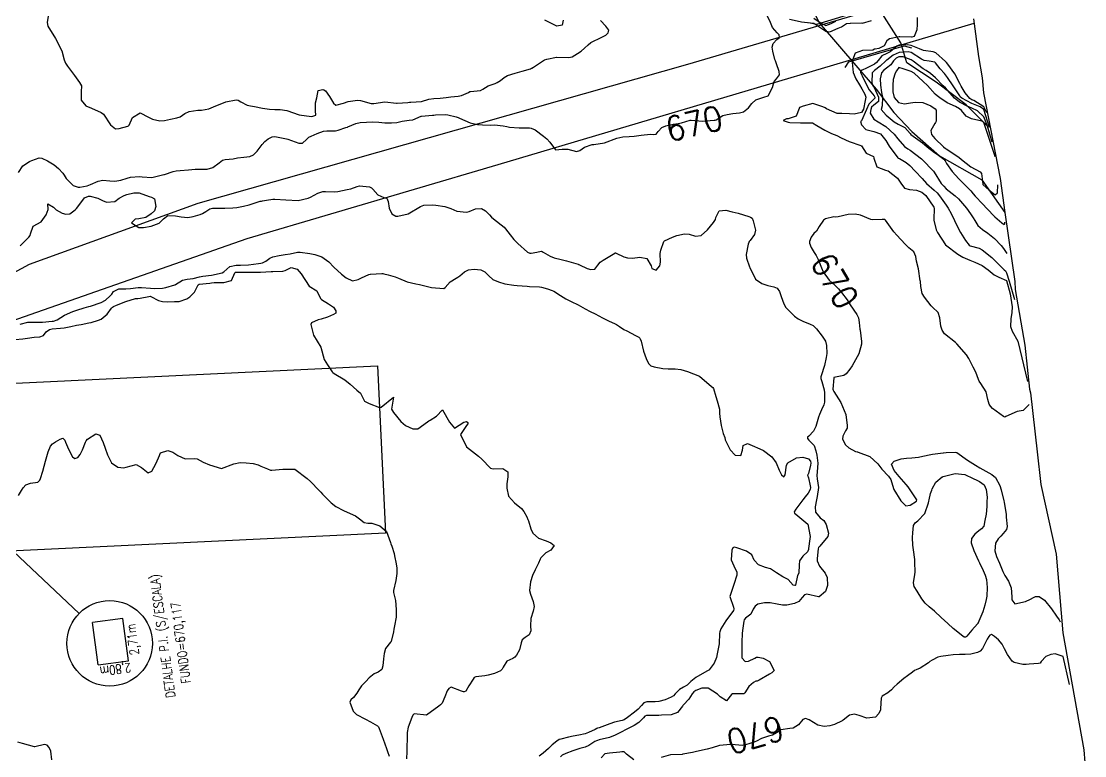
# Model space of a CAD drawing. Header units: metres. Extents: x 292545 to 299085, y 7450245 to 7463078.
# Drawn here: x 296179.3 to 296353.3, y 7456290.1 to 7456410.3 of the extents above; entities that cross this region are included whole.
import ezdxf
from ezdxf.enums import TextEntityAlignment as Align

# ---------------------------------------------------------------- set-up
doc = ezdxf.new("R2010")
doc.units = ezdxf.units.M
doc.linetypes.add('CONTINUO', pattern=[0])
doc.linetypes.add('TRACEJADO', pattern=[8.7, 8, -0.7])
for name, color, linetype in [('Area', 45, 'Continuous'), ('Cotas', 45, 'Continuous'), ('Curvas de Nivel 1m', 11, 'Continuous'), ('Curvas de Nivel 5m', 15, 'Continuous'), ('Edificações', 30, 'Continuous'), ('Hidrografia', 140, 'Continuous'), ('Pontes e viadutos', 190, 'Continuous'), ('TEXTO', 45, 'Continuous'), ('Vias Primárias', 230, 'Continuous')]:
    doc.layers.add(name, color=color, linetype=linetype)
doc.styles.add('ROMANS', font='romans', dxfattribs={"height": 0.2})
doc.styles.add('Style-STANDARD', font='STANDARD.shx')

msp = doc.modelspace()

# ---------------------------------------------------------------- linework, layer by layer
at = {"layer": 'Area'}
msp.add_polyline3d([(296335.07, 7456410.69, 669.99), (296335.9, 7456404.52, 672.32), (296336.47, 7456401, 670.83), (296336.68, 7456398.58, 669.85), (296339.42, 7456384.52, 668.77), (296340.2, 7456378.99, 669.6), (296341.82, 7456367.68, 670.93), (296341.88, 7456366.39, 671.43), (296343.47, 7456357.25, 671.78), (296344.22, 7456350.08, 670.22), (296344.42, 7456349.45, 670.17), (296345.46, 7456339.83, 670.02), (296346.08, 7456334.46, 670.02), (296348.57, 7456323.05, 669.6), (296349.67, 7456310.2, 671.93), (296353.14, 7456291.04, 670.31), (296353.27, 7456288.98, 670.58)], dxfattribs=at)
at = {"layer": 'Curvas de Nivel 1m', "flags": 128}
for points, elevation in [([(296183.75, 7456411.45), (296183.55, 7456410.06), (296183.67, 7456409.45), (296184.9, 7456407.43), (296185.92, 7456405.42), (296186.34, 7456403.94), (296186.53, 7456403.41), (296186.86, 7456402.91), (296188, 7456401.4), (296188.82, 7456400.28), (296189.15, 7456399.72), (296189.17, 7456399.38), (296189.11, 7456399.08), (296189.1, 7456397.39), (296189.84, 7456396.44), (296190.77, 7456396.03), (296192.4, 7456395.34), (296192.76, 7456395.05), (296193.92, 7456393.33), (296194.73, 7456392.66), (296195.32, 7456392.73), (296196.74, 7456393.11), (296196.87, 7456393.15), (296196.96, 7456393.29), (296197.48, 7456394.55), (296198.76, 7456395.27), (296200.11, 7456394.6), (296200.75, 7456394.27), (296201.99, 7456393.99), (296202.75, 7456394.03), (296203.71, 7456394.25), (296204.75, 7456394.47), (296205.29, 7456394.66), (296206.06, 7456395.18), (296206.77, 7456395.5), (296208.21, 7456395.72), (296208.77, 7456395.73), (296209.96, 7456395.95), (296210.77, 7456396.29), (296212.78, 7456397.1), (296214.45, 7456397.42), (296214.79, 7456397.36), (296215.22, 7456397.07), (296216.24, 7456396.52), (296216.78, 7456396.43), (296217.48, 7456396.34), (296218.77, 7456396.06), (296219.9, 7456395.89), (296220.77, 7456395.86), (296221.64, 7456395.86), (296222.77, 7456395.69), (296224.76, 7456394.96), (296226.76, 7456394.68), (296226.98, 7456394.72), (296227.47, 7456394.93), (296227.46, 7456395.62), (296227.45, 7456396.93), (296227.64, 7456397.77), (296227.89, 7456398.92), (296228.61, 7456399.11), (296228.81, 7456399.08), (296229.05, 7456398.91), (296229.71, 7456397.99), (296230.4, 7456396.89), (296230.78, 7456396.55), (296231.99, 7456396.87), (296232.79, 7456397.13), (296234.28, 7456397.36), (296234.79, 7456397.33), (296236.54, 7456396.82), (296236.78, 7456396.81), (296236.98, 7456396.82), (296238.79, 7456397.08), (296240.69, 7456396.87), (296240.78, 7456396.86), (296242.54, 7456397), (296242.79, 7456397.01), (296243.05, 7456397.01), (296244.79, 7456397.16), (296245.98, 7456397.52), (296246.79, 7456397.66), (296247.82, 7456397.71), (296248.79, 7456397.82), (296249.57, 7456397.89), (296250.8, 7456398), (296251.32, 7456398.12), (296252.47, 7456398.63), (296252.68, 7456398.76), (296252.81, 7456398.81), (296254.44, 7456398.97), (296254.81, 7456399.15), (296255.69, 7456399.72), (296256.83, 7456400.11), (296257.17, 7456400.24), (296257.71, 7456400.57), (296258.32, 7456401.08), (296258.84, 7456401.38), (296260.08, 7456401.78), (296260.85, 7456402.02), (296261.25, 7456402.13), (296262.6, 7456402.51), (296262.79, 7456402.58), (296262.85, 7456402.61), (296263.09, 7456402.74), (296264.87, 7456403.94), (296265.25, 7456404.1), (296266.87, 7456404.41), (296266.92, 7456404.41), (296268.87, 7456404.35), (296269.41, 7456404.43), (296270.32, 7456404.98), (296270.89, 7456405.38), (296271.45, 7456405.85), (296272.02, 7456406.4), (296272.49, 7456406.81), (296272.91, 7456407.03), (296273.86, 7456407.44), (296274.92, 7456407.99), (296275.29, 7456408.36), (296275.4, 7456408.84), (296274.93, 7456409.46), (296274.08, 7456410.38)], 669), ([(296267.96, 7456410.45), (296267.77, 7456409.62), (296266.93, 7456409.45), (296264.94, 7456410.48)], 669), ([(296308.96, 7456410.79), (296310.15, 7456409.95), (296310.94, 7456409.6), (296311.8, 7456409.93), (296312.56, 7456410.3)], 669), ([(296337.24, 7456395.28), (296336.78, 7456396.29), (296335.13, 7456397.31), (296334.8, 7456397.44), (296334.48, 7456397.65), (296333.73, 7456398.58), (296333.04, 7456399.68), (296332.83, 7456400.11), (296332.01, 7456401.69), (296330.87, 7456403.28), (296330.68, 7456403.51), (296330.5, 7456403.7), (296328.89, 7456405.1), (296328.45, 7456405.29), (296326.89, 7456405.51), (296326.21, 7456405.76), (296324.9, 7456406.31), (296324.28, 7456406.4), (296322.9, 7456406.35), (296322.49, 7456406.21), (296322.08, 7456405.81), (296321.42, 7456405.28), (296320.88, 7456405.02), (296320.08, 7456404.63), (296319.46, 7456403.83), (296319.19, 7456403.52), (296318.87, 7456403.28), (296317.59, 7456402.59), (296316.86, 7456402.3), (296316.6, 7456402.13), (296316.61, 7456401.87), (296316.85, 7456401.37), (296317.57, 7456399.86), (296318.03, 7456399.06), (296318.81, 7456398.09), (296318.94, 7456397.84), (296318.94, 7456397.7), (296318.8, 7456397.57), (296317.95, 7456396.69), (296317.58, 7456395.86), (296316.75, 7456394), (296316.69, 7456393.94), (296316.59, 7456393.87), (296316.75, 7456393.31), (296317.45, 7456392.57), (296318.74, 7456392.22), (296319.84, 7456391.83), (296320.72, 7456390.77), (296321.26, 7456389.81), (296322.68, 7456387.94), (296322.77, 7456387.88), (296322.97, 7456387.8), (296324.08, 7456387.18), (296324.67, 7456386.67), (296325.53, 7456385.76), (296326.65, 7456384.56), (296327.37, 7456383.74), (296328.62, 7456382.62), (296329.11, 7456382.21), (296329.51, 7456381.72), (296330.59, 7456380.16), (296330.93, 7456379.7), (296331.42, 7456378.84), (296331.96, 7456377.69), (296332.55, 7456376.43), (296332.96, 7456375.68), (296333.77, 7456374.42), (296334.34, 7456373.66), (296334.51, 7456373.55), (296335.99, 7456373.12), (296336.51, 7456372.87), (296338.05, 7456371.61), (296338.49, 7456371.2), (296340.07, 7456369.59), (296340.29, 7456369.42), (296340.46, 7456369.11), (296340.91, 7456367.73), (296341.77, 7456364.74)], 669), ([(296337.69, 7456392.88), (296336.78, 7456395.85), (296336.17, 7456396.25), (296334.79, 7456396.8), (296333.18, 7456397.67), (296332.97, 7456397.85), (296332.81, 7456398.1), (296331.75, 7456399.69), (296330.84, 7456401.05), (296330.31, 7456401.71), (296329.63, 7456402.48), (296328.87, 7456403.46), (296328.72, 7456403.57), (296327.84, 7456403.74), (296326.99, 7456403.86), (296326.87, 7456403.89), (296326.58, 7456404.05), (296324.89, 7456405.14), (296324.4, 7456405.29), (296322.89, 7456405.17), (296321.95, 7456404.75), (296320.87, 7456403.93), (296320.81, 7456403.88), (296320.75, 7456403.82), (296319.78, 7456402.91), (296318.86, 7456402.23), (296318.49, 7456401.85), (296318.43, 7456400.25), (296318.56, 7456399.84), (296318.66, 7456399.68), (296318.82, 7456399.42), (296319.52, 7456397.83), (296319.51, 7456397.12), (296318.78, 7456396.56), (296318.41, 7456396.21), (296318.25, 7456395.85), (296318.14, 7456395.22), (296318.76, 7456394.25), (296319.46, 7456393.83), (296320.75, 7456393.06), (296322.12, 7456391.81), (296322.72, 7456391.02), (296323.76, 7456389.78), (296324.33, 7456389.41), (296324.7, 7456389.18), (296326.56, 7456387.75), (296326.68, 7456387.64), (296328.54, 7456385.73), (296328.66, 7456385.57), (296329.8, 7456383.71), (296330.2, 7456383.28), (296330.62, 7456382.88), (296332.06, 7456381.69), (296332.61, 7456381.2), (296333.94, 7456379.67), (296334.57, 7456378.78), (296335.01, 7456378.1), (296335.27, 7456377.65), (296335.79, 7456376.87), (296336.55, 7456376.22), (296337.44, 7456375.62), (296338.53, 7456374.73), (296339.62, 7456373.6), (296340, 7456373.09), (296340.5, 7456372.29)], 668), ([(296338.14, 7456390.49), (296337.37, 7456393.11), (296336.76, 7456394.66), (296335.72, 7456395.64), (296334.78, 7456396.08), (296334.05, 7456396.4), (296332.79, 7456397.02), (296331.96, 7456397.69), (296330.82, 7456399), (296330.47, 7456399.36), (296330.12, 7456399.71), (296328.84, 7456401.02), (296328.01, 7456401.74), (296327.33, 7456402.21), (296326.86, 7456402.5), (296325.19, 7456403.77), (296324.87, 7456403.97), (296323.55, 7456404.46), (296322.88, 7456404.46), (296322.43, 7456404.25), (296322.01, 7456403.81), (296321.56, 7456403.12), (296320.86, 7456402.58), (296320.41, 7456402.27), (296320.03, 7456401.83), (296319.82, 7456400.85), (296319.84, 7456399.83), (296320.01, 7456398.62), (296320.2, 7456397.83), (296320.15, 7456396.45), (296319.99, 7456395.83), (296320.76, 7456394.91), (296322.11, 7456393.81), (296322.75, 7456393.41), (296323.83, 7456392.87), (296324.73, 7456391.89), (296324.84, 7456391.77), (296326.71, 7456390.36), (296327.48, 7456389.74), (296328.69, 7456388.82), (296329.33, 7456388.36), (296330.2, 7456387.71), (296330.42, 7456387.45), (296330.68, 7456386.99), (296331.58, 7456385.69), (296332.65, 7456384.5), (296333.51, 7456383.67), (296334.62, 7456382.53), (296335.02, 7456382.05), (296335.36, 7456381.65), (296336.59, 7456380.32), (296337.25, 7456379.62), (296338.57, 7456378.28), (296339.72, 7456377.28), (296340.08, 7456377.04), (296340.18, 7456377.12), (296340.19, 7456377.42)], 667), ([(296338.59, 7456388.09), (296338.48, 7456388.48), (296336.75, 7456393.71), (296336.45, 7456393.94), (296334.76, 7456394.32), (296333.85, 7456394.75), (296333.13, 7456395.67), (296332.78, 7456395.96), (296332.13, 7456396.34), (296330.79, 7456396.94), (296329.58, 7456397.72), (296329.13, 7456398.05), (296328.81, 7456398.34), (296327.55, 7456399.74), (296326.83, 7456400.4), (296325.34, 7456401.77), (296324.86, 7456402.03), (296323.57, 7456402.5), (296322.86, 7456402.7), (296322.49, 7456402.17), (296322.28, 7456401.81), (296321.91, 7456400.74), (296321.86, 7456399.81), (296321.88, 7456398.75), (296322.09, 7456397.81), (296322.79, 7456397), (296323.79, 7456396.78), (296324.79, 7456396.94), (296325.51, 7456397.04), (296326.79, 7456396.97), (296328.11, 7456396.41), (296328.78, 7456395.97), (296328.94, 7456395.73), (296328.97, 7456393.94), (296328.88, 7456393.73), (296328.75, 7456393.55), (296328.1, 7456392.38), (296328.21, 7456391.74), (296328.72, 7456391.07), (296330.19, 7456389.71), (296330.48, 7456389.48), (296330.7, 7456389.32), (296331.76, 7456388.62), (296332.69, 7456388.02), (296333.11, 7456387.68), (296334.66, 7456386.44), (296336.17, 7456385.64), (296336.39, 7456385.38), (296336.57, 7456383.63), (296336.59, 7456383.58), (296336.63, 7456383.53), (296337.56, 7456382.69), (296338.62, 7456381.86), (296338.97, 7456382.18), (296339.04, 7456383.53)], 666), ([(296179.12, 7456373.5), (296180.52, 7456374.97), (296180.78, 7456375.22), (296180.82, 7456375.48), (296181.25, 7456376.76), (296182.55, 7456377.46), (296183.39, 7456378.62), (296183.68, 7456379.45), (296183.65, 7456380.38), (296184.58, 7456379.88), (296184.79, 7456379.65), (296185.01, 7456379.43), (296186, 7456378.85), (296186.57, 7456378.7), (296187.23, 7456378.74), (296188.1, 7456379.39), (296188.34, 7456379.63), (296188.58, 7456379.92), (296189.66, 7456381.37), (296190.3, 7456381.66), (296190.6, 7456381.68), (296191.81, 7456381.35), (296192.59, 7456380.96), (296193.27, 7456380.65), (296194.59, 7456380.79), (296195.32, 7456381.31), (296196.13, 7456381.77), (296196.6, 7456381.93), (296197.7, 7456382.19), (296198.61, 7456382.22), (296200.23, 7456381.62), (296200.6, 7456381.48), (296201.12, 7456381.24), (296201.31, 7456379.97), (296201.08, 7456379.24), (296200.57, 7456378.75), (296199.66, 7456378.16), (296198.56, 7456377.96), (296197.93, 7456377.9), (296197.33, 7456377.28), (296198.54, 7456376.54), (296199.28, 7456376.53), (296200.55, 7456376.74), (296201.86, 7456377.23), (296202.55, 7456377.93), (296203.28, 7456378.49), (296204.56, 7456378.46), (296205.46, 7456378.29), (296206.56, 7456378.16), (296207.42, 7456378.3), (296208.57, 7456378.65), (296208.93, 7456378.79), (296209.47, 7456379.14), (296210.14, 7456379.57), (296210.58, 7456379.68), (296211.14, 7456379.69), (296212.58, 7456379.67), (296213.93, 7456379.74), (296214.58, 7456379.82), (296215.64, 7456380.01), (296216.58, 7456380.24), (296218.37, 7456380.81), (296218.59, 7456380.86), (296218.74, 7456380.88), (296219.43, 7456381.02), (296220.44, 7456381.16), (296220.59, 7456381.17), (296220.76, 7456381.18), (296222.59, 7456381.08), (296224.59, 7456380.96), (296226.21, 7456381.34), (296226.6, 7456381.48), (296227.82, 7456382.14), (296228.61, 7456382.44), (296229.07, 7456382.44), (296230.61, 7456382.34), (296231.09, 7456382.4), (296232.61, 7456382.72), (296233.23, 7456382.86), (296234.23, 7456383.24), (296234.62, 7456383.35), (296236.28, 7456383.16), (296236.62, 7456383.01), (296236.82, 7456382.82), (296237.65, 7456381.85), (296238.6, 7456381.45), (296239.13, 7456381.32), (296239.34, 7456380.79), (296239.48, 7456379.69), (296239.94, 7456378.78), (296240.57, 7456378.38), (296240.93, 7456378.4), (296242.57, 7456378.75), (296244.59, 7456379.97), (296245.15, 7456380.16), (296246.59, 7456380.22), (296247.1, 7456380.18), (296248.59, 7456379.97), (296249.56, 7456379.64), (296250.58, 7456379.22), (296252.16, 7456379.05), (296252.58, 7456379.16), (296253.6, 7456379.6), (296254.58, 7456379.63), (296255.26, 7456379.28), (296255.92, 7456378.59), (296256.2, 7456378.23), (296256.56, 7456377.94), (296258.31, 7456376.56), (296258.54, 7456376.31), (296259.28, 7456375.3), (296259.87, 7456374.54), (296260.51, 7456373.88), (296262.09, 7456372.51), (296262.49, 7456372.33), (296262.69, 7456372.31), (296263.65, 7456372.5), (296264.33, 7456372.65), (296264.49, 7456372.61), (296264.68, 7456372.49), (296265.83, 7456371.81), (296266.48, 7456371.58), (296267.62, 7456371.31), (296268.48, 7456371.08), (296270.39, 7456370.5), (296270.47, 7456370.48), (296270.52, 7456370.46), (296270.6, 7456370.42), (296271.88, 7456369.81), (296272.47, 7456369.64), (296273.11, 7456369.73), (296273.62, 7456370.38), (296274, 7456370.85), (296274.48, 7456371.18), (296276.39, 7456372.34), (296276.45, 7456372.38), (296276.49, 7456372.39), (296276.6, 7456372.34), (296277.87, 7456371.71), (296278.49, 7456371.54), (296279.3, 7456371.5), (296280.49, 7456371.65), (296281.63, 7456371.43), (296282.33, 7456370.27), (296282.47, 7456369.83), (296283.18, 7456369.54), (296283.78, 7456370.26), (296283.89, 7456370.85), (296283.84, 7456372.26), (296283.95, 7456372.81), (296284.43, 7456374.25), (296284.46, 7456374.31), (296284.52, 7456374.35), (296285.82, 7456374.95), (296286.53, 7456375.22), (296287.82, 7456375.49), (296288.54, 7456375.44), (296289.62, 7456375.1), (296290.53, 7456375.23), (296291.55, 7456376.16), (296292.55, 7456377.34), (296292.87, 7456377.84), (296292.94, 7456378.15), (296293.48, 7456379.24), (296294.58, 7456379.35), (296295.61, 7456379.09), (296296.57, 7456378.86), (296298.33, 7456378.32), (296298.57, 7456378.24), (296298.84, 7456378.08), (296299.04, 7456377.59), (296299.42, 7456376.07), (296299.23, 7456375.38), (296298.52, 7456374.4), (296298.38, 7456374.22), (296298.31, 7456374.08), (296298.22, 7456373.8), (296297.86, 7456372.09), (296297.92, 7456371.52), (296298.43, 7456370.08), (296298.47, 7456369.96), (296299.43, 7456368.07), (296300.44, 7456367.35), (296301.44, 7456367.04), (296302.43, 7456366.84), (296302.97, 7456366.57), (296303.34, 7456366.03), (296303.6, 7456365.21), (296304.04, 7456364.02), (296304.39, 7456363.42), (296305.81, 7456362), (296306.37, 7456361.59), (296307.15, 7456361.2), (296308.36, 7456360.73), (296308.87, 7456360.47), (296309.37, 7456359.95), (296310.33, 7456358.74), (296310.84, 7456357.93), (296311.03, 7456357.22), (296311.08, 7456355.93), (296310.97, 7456355.26), (296310.68, 7456353.94), (296310.6, 7456353.62), (296310.26, 7456352.58), (296310.1, 7456352.1), (296310.08, 7456351.94), (296310.1, 7456351.79), (296310.25, 7456351.34), (296310.62, 7456349.94), (296310.72, 7456349.45), (296310.71, 7456347.93), (296310.61, 7456347.53), (296310.19, 7456346.66), (296309.87, 7456345.94), (296309.72, 7456345.49), (296309.28, 7456343.95), (296308.92, 7456343.19), (296308.14, 7456342.4), (296307.92, 7456342.19), (296307.9, 7456341.97), (296308.13, 7456341.71), (296308.99, 7456340.83), (296309.3, 7456339.95), (296309.45, 7456339.29), (296309.61, 7456337.95), (296309.5, 7456336.52), (296309.45, 7456335.95), (296309.5, 7456335.4), (296309.7, 7456333.95), (296309.5, 7456332.48), (296309.37, 7456331.96), (296309.16, 7456330.8), (296309.23, 7456329.96), (296309.98, 7456329.01), (296310.59, 7456328.55), (296310.97, 7456327.94), (296311.37, 7456326.51), (296311.26, 7456325.93), (296309.93, 7456324.38), (296309.74, 7456324.14), (296309.68, 7456323.95), (296309.48, 7456322.38), (296309.5, 7456321.95), (296309.89, 7456321.08), (296310.82, 7456319.94), (296311.16, 7456319.22), (296311.21, 7456317.93), (296310.84, 7456316.93), (296309.82, 7456316.08), (296309.7, 7456316.07), (296307.83, 7456316.5), (296307.4, 7456316.41), (296307.02, 7456315.98), (296306.51, 7456315.29), (296305.81, 7456314.99), (296304.52, 7456314.72), (296303.81, 7456314.69), (296302.98, 7456314.86), (296301.81, 7456315.09), (296300.86, 7456315.1), (296299.81, 7456314.86), (296299.33, 7456314.56), (296299.04, 7456314.08), (296298.65, 7456313.22), (296297.79, 7456312.57), (296297.55, 7456312.33), (296297.48, 7456312.09), (296297.27, 7456310.58), (296297.23, 7456310.1), (296297.19, 7456308.65), (296297.2, 7456308.1), (296297.2, 7456306.62), (296297.17, 7456306.1), (296297.7, 7456305.48), (296298.26, 7456305.53), (296299.28, 7456306.07), (296299.57, 7456306.21), (296299.71, 7456306.23), (296299.86, 7456306.21), (296300.64, 7456306.06), (296301.7, 7456305.48), (296302.45, 7456304.03), (296302.07, 7456303.65), (296301.68, 7456303.45), (296300.03, 7456302.43), (296299.67, 7456302.28), (296299.44, 7456302.29), (296299.11, 7456302.08), (296298.34, 7456301.39), (296297.64, 7456300.36), (296297.5, 7456300.23), (296295.64, 7456300.18), (296295.47, 7456300.11), (296294.68, 7456299.07), (296293.64, 7456299.74), (296293.2, 7456300.14), (296291.65, 7456301.11), (296290.62, 7456301.14), (296289.65, 7456300.73), (296289.32, 7456300.51), (296289.04, 7456300.2), (296288.5, 7456299.33), (296287.62, 7456298.38), (296287.53, 7456298.3), (296287.47, 7456298.21), (296286.66, 7456297.16), (296285.6, 7456296.76), (296284.04, 7456296.69), (296283.6, 7456296.68), (296283.19, 7456296.68), (296281.6, 7456296.68), (296281.32, 7456296.55), (296281.07, 7456296.29), (296280.35, 7456295.52), (296279.57, 7456295.03), (296279.1, 7456294.78), (296278.17, 7456294.32), (296277.56, 7456294.01), (296276.46, 7456293.43), (296275.55, 7456293.07), (296273.83, 7456292.66), (296273.55, 7456292.59), (296273.39, 7456292.53), (296273.15, 7456292.38), (296272.17, 7456291.76), (296271.53, 7456291.49), (296270.69, 7456291.25), (296269.53, 7456290.87), (296268.4, 7456290.44), (296267.81, 7456290.16), (296267.52, 7456289.92)], 671), ([(296179.13, 7456360.73), (296180.36, 7456361.03), (296180.79, 7456361.05), (296182.36, 7456361.01), (296182.77, 7456361.05), (296184.36, 7456361.18), (296184.59, 7456361.21), (296185.17, 7456361.43), (296186.37, 7456362.17), (296187.76, 7456362.78), (296188.38, 7456363), (296189.59, 7456363.38), (296190.38, 7456363.58), (296190.65, 7456363.64), (296192.39, 7456364.24), (296193.08, 7456364.65), (296193.87, 7456365.33), (296194.11, 7456365.62), (296194.41, 7456366.06), (296195.25, 7456366.48), (296196.42, 7456366.5), (296197.18, 7456366.52), (296198.42, 7456366.68), (296198.98, 7456366.7), (296200.42, 7456366.61), (296201.11, 7456366.56), (296202.42, 7456366.58), (296202.96, 7456366.68), (296204.43, 7456367.15), (296204.47, 7456367.16), (296204.54, 7456367.2), (296205.7, 7456367.93), (296206.44, 7456368.06), (296207.44, 7456368.16), (296208.45, 7456368.46), (296209.02, 7456368.57), (296210.45, 7456368.72), (296212.17, 7456369.1), (296212.45, 7456369.29), (296213.41, 7456370.15), (296214.47, 7456370.38), (296215.17, 7456370.36), (296216.47, 7456370.42), (296218.09, 7456370.65), (296218.47, 7456370.69), (296218.76, 7456370.74), (296219.29, 7456371.02), (296219.98, 7456371.52), (296220.48, 7456371.71), (296221.51, 7456371.97), (296222.49, 7456372.08), (296223.28, 7456372.19), (296224.5, 7456372.49), (296224.94, 7456372.51), (296226.49, 7456372.27), (296227.3, 7456372.12), (296228.49, 7456371.73), (296229.6, 7456370.9), (296230.46, 7456370.01), (296231.71, 7456368.88), (296232.44, 7456368.29), (296233.49, 7456367.8), (296234.44, 7456368), (296234.98, 7456368.3), (296236.14, 7456368.82), (296236.38, 7456368.9), (296236.45, 7456368.9), (296238.28, 7456368.97), (296238.45, 7456368.97), (296238.6, 7456368.94), (296239.32, 7456368.79), (296240.45, 7456368.46), (296240.99, 7456368.22), (296242.44, 7456367.61), (296243.84, 7456367.33), (296244.43, 7456367.21), (296246.42, 7456366.7), (296248.42, 7456366.54), (296248.65, 7456366.68), (296249.46, 7456367.64), (296250.45, 7456368.26), (296250.7, 7456368.4), (296251.02, 7456368.64), (296251.81, 7456369.29), (296252.46, 7456369.61), (296253.4, 7456369.69), (296254.46, 7456369.57), (296255.12, 7456369.26), (296255.77, 7456368.59), (296256.44, 7456368.03), (296257.39, 7456367.62), (296258.43, 7456367.31), (296259.89, 7456367.08), (296260.43, 7456367.05), (296262.04, 7456366.9), (296262.43, 7456366.89), (296264.09, 7456366.84), (296264.43, 7456366.76), (296265.36, 7456366.48), (296266.17, 7456366.21), (296266.42, 7456366.08), (296267.49, 7456365.37), (296268.41, 7456364.83), (296269.24, 7456364.43), (296270.39, 7456363.88), (296271.56, 7456363.23), (296272.38, 7456362.79), (296273.18, 7456362.38), (296274.37, 7456361.75), (296275.5, 7456361.22), (296276.36, 7456360.84), (296276.68, 7456360.67), (296277.16, 7456360.34), (296277.87, 7456359.85), (296278.35, 7456359.6), (296279.79, 7456358.85), (296280.34, 7456358.56), (296280.48, 7456358.44), (296280.56, 7456358.3), (296280.71, 7456357.92), (296281.08, 7456356.29), (296281.52, 7456355.06), (296281.92, 7456354.28), (296282.28, 7456353.89), (296282.84, 7456353.7), (296284.27, 7456353.43), (296285.13, 7456353.38), (296286.27, 7456353.42), (296287.18, 7456353.3), (296288.26, 7456352.96), (296290.25, 7456352.18), (296292.24, 7456350.51), (296292.42, 7456350.35), (296292.53, 7456350.16), (296292.91, 7456348.84), (296293.14, 7456348.15), (296293.51, 7456346.82), (296293.53, 7456346.14), (296293.6, 7456345.56), (296293.8, 7456344.14), (296294.14, 7456342.83), (296294.38, 7456342.13), (296294.47, 7456341.79), (296295.24, 7456340.12), (296296.1, 7456339.27), (296297, 7456339.2), (296297.3, 7456340.1), (296297.38, 7456340.84), (296298.12, 7456341.17), (296298.87, 7456340.83), (296300.12, 7456340.3), (296300.71, 7456340.05), (296302.1, 7456339.01), (296302.78, 7456338.03), (296303.28, 7456336.83), (296303.67, 7456336.02), (296304.06, 7456335.71), (296304.27, 7456336.02), (296304.46, 7456337.64), (296304.68, 7456338.01), (296306.1, 7456338.84), (296307.13, 7456338.95), (296308.1, 7456338.68), (296308.4, 7456338.27), (296308.45, 7456337.96), (296308.42, 7456337.64), (296308.07, 7456336.29), (296307.97, 7456336.07), (296307.94, 7456335.97), (296308.06, 7456335.54), (296308.35, 7456334.27), (296308.38, 7456333.96), (296308.33, 7456333.67), (296308.03, 7456333.04), (296307.55, 7456332.44), (296307.16, 7456331.98), (296306.68, 7456331.31), (296306, 7456330.42), (296305.73, 7456329.99), (296305.78, 7456329.78), (296305.99, 7456329.6), (296307.97, 7456327.97), (296308.36, 7456325.97), (296308.32, 7456325.58), (296308.1, 7456323.97), (296308.07, 7456323.82), (296307.92, 7456323.43), (296307.18, 7456322.71), (296306.62, 7456321.98), (296306.57, 7456321.31), (296306.48, 7456319.98), (296306.3, 7456319.55), (296305.93, 7456317.99), (296305.89, 7456317.95), (296305.85, 7456317.94), (296305.58, 7456317.99), (296304.76, 7456318.91), (296303.87, 7456319.34), (296302.84, 7456320.03), (296301.88, 7456320.67), (296301.06, 7456320.87), (296299.89, 7456321.3), (296299.21, 7456322.07), (296298.79, 7456322.95), (296297.92, 7456323.58), (296296.38, 7456324.11), (296295.92, 7456324.2), (296295.72, 7456324.11), (296295.52, 7456323.71), (296295.41, 7456322.12), (296295.89, 7456321.15), (296296.34, 7456320.11), (296296.37, 7456319.6), (296295.85, 7456318.11), (296295.21, 7456316.12), (296295.81, 7456314.37), (296295.87, 7456314.11), (296295.87, 7456314.04), (296295.8, 7456313.86), (296294.57, 7456312.13), (296293.76, 7456310.85), (296293.55, 7456310.35), (296293.52, 7456310.14), (296293.47, 7456308.41), (296293.43, 7456308.14), (296293.13, 7456306.74), (296293.01, 7456306.15), (296292.63, 7456305.22), (296291.85, 7456304.16), (296291.76, 7456304.08), (296291.68, 7456304.03), (296291.43, 7456303.91), (296289.67, 7456302.87), (296288.84, 7456302.2), (296288.22, 7456301.64), (296287.65, 7456301.29), (296286.96, 7456300.9), (296286.25, 7456300.22), (296285.97, 7456299.9), (296285.63, 7456299.64), (296284.65, 7456299.23), (296283.62, 7456298.93), (296283.02, 7456298.87), (296281.62, 7456298.91), (296281.15, 7456298.75), (296280.75, 7456298.29), (296280.21, 7456297.69), (296279.6, 7456297.18), (296278.48, 7456296.32), (296277.95, 7456295.96), (296277.59, 7456295.83), (296276.35, 7456295.57), (296275.58, 7456295.28), (296273.82, 7456294.62), (296273.57, 7456294.57), (296273.43, 7456294.53), (296273.16, 7456294.38), (296272.09, 7456293.87), (296271.56, 7456293.67), (296270.53, 7456293.43), (296269.56, 7456293.28), (296268.84, 7456293.14), (296267.55, 7456292.81), (296267.29, 7456292.71), (296266.89, 7456292.46), (296266.14, 7456291.86), (296265.53, 7456291.28), (296265.12, 7456290.88), (296264.67, 7456290.48), (296264.02, 7456289.98)], 672), ([(296178.32, 7456358.2), (296179.54, 7456358.28), (296180.32, 7456358.42), (296181.43, 7456358.58), (296182.32, 7456358.64), (296182.92, 7456358.86), (296183.4, 7456359.45), (296183.93, 7456359.85), (296184.34, 7456359.93), (296185.72, 7456360.04), (296186.34, 7456360.12), (296187.42, 7456360.32), (296188.35, 7456360.52), (296189.09, 7456360.64), (296190.36, 7456360.9), (296190.73, 7456361), (296191.96, 7456361.35), (296192.36, 7456361.54), (296193.34, 7456362.36), (296194.08, 7456363.32), (296194.23, 7456363.48), (296194.39, 7456363.58), (296194.89, 7456363.81), (296196.39, 7456364.4), (296198, 7456364.88), (296198.4, 7456364.92), (296198.73, 7456364.94), (296200.18, 7456365.25), (296200.38, 7456365.28), (296200.4, 7456365.28), (296200.48, 7456365.25), (296201.74, 7456364.58), (296202.4, 7456364.44), (296203.23, 7456364.38), (296204.39, 7456364.39), (296205.16, 7456364.43), (296206.4, 7456364.84), (296206.88, 7456365.17), (296207.62, 7456365.96), (296208.24, 7456367.15), (296208.43, 7456367.25), (296210.13, 7456367.44), (296210.44, 7456367.48), (296210.84, 7456367.52), (296212.44, 7456367.51), (296213.7, 7456367.83), (296214.24, 7456369.08), (296214.33, 7456369.21), (296214.45, 7456369.24), (296216.31, 7456369.2), (296216.45, 7456369.21), (296216.62, 7456369.22), (296218.46, 7456369.24), (296220.16, 7456369.3), (296220.46, 7456369.32), (296222.07, 7456369.38), (296222.46, 7456369.49), (296223.48, 7456369.99), (296224.46, 7456369.73), (296225.07, 7456368.95), (296226.42, 7456366.94), (296227.65, 7456366.16), (296228.28, 7456364.92), (296228.4, 7456364.74), (296229.55, 7456364.06), (296230.39, 7456363.46), (296230.77, 7456362.89), (296230.74, 7456362.53), (296230.37, 7456362.27), (296229.41, 7456361.86), (296228.36, 7456361.52), (296227.86, 7456361.42), (296226.78, 7456360.94), (296226.66, 7456360.63), (296227.11, 7456358.93), (296228.31, 7456356.92), (296228.85, 7456354.91), (296229.4, 7456354.03), (296230.14, 7456352.89), (296230.26, 7456352.77), (296230.51, 7456352.63), (296232.24, 7456351.59), (296233.08, 7456350.86), (296234.22, 7456349.9), (296234.8, 7456349.42), (296235.07, 7456348.84), (296235.46, 7456348.09), (296236.2, 7456347.72), (296237.91, 7456347.09), (296238.2, 7456347.12), (296240.21, 7456348.77), (296239.86, 7456346.78), (296240.18, 7456346.23), (296241.42, 7456344.76), (296242.16, 7456344.12), (296243.34, 7456343.55), (296244.15, 7456343.59), (296245.77, 7456344.71), (296245.99, 7456344.88), (296246.17, 7456344.97), (296247.24, 7456345.63), (296248.19, 7456346.68), (296249.33, 7456344.67), (296250.15, 7456343.66), (296251.69, 7456344.64), (296252.16, 7456344.8), (296252.34, 7456344.63), (296252.38, 7456344.41), (296252.16, 7456344.13), (296251.14, 7456342.65), (296252.11, 7456340.63), (296254.1, 7456339.12), (296254.63, 7456338.6), (296256.08, 7456337.13), (296256.5, 7456337.01), (296258.08, 7456337.08), (296258.87, 7456336.55), (296258.89, 7456335.72), (296258.72, 7456334.55), (296258.71, 7456333.88), (296259, 7456332.55), (296260.01, 7456331.48), (296261.13, 7456330.52), (296261.52, 7456330.05), (296261.98, 7456329.18), (296262.18, 7456328.72), (296262.26, 7456328.52), (296262.65, 7456327.2), (296262.97, 7456326.5), (296263.94, 7456325.7), (296265.19, 7456325.23), (296265.93, 7456324.94), (296266.46, 7456324.46), (296265.92, 7456323.73), (296265.13, 7456323.26), (296264.31, 7456322.49), (296264.16, 7456322.22), (296263.89, 7456321.58), (296263.37, 7456320.5), (296262.95, 7456319.59), (296262.58, 7456318.51), (296262.45, 7456317.12), (296262.58, 7456316.51), (296263.02, 7456315.3), (296263.19, 7456314.5), (296263.06, 7456313.76), (296262.66, 7456312.51), (296262.58, 7456311.31), (296262.64, 7456310.51), (296262.4, 7456309.86), (296261.75, 7456309.45), (296261.23, 7456309.03), (296261.07, 7456308.53), (296260.82, 7456307.43), (296260.34, 7456306.53), (296260.05, 7456306.19), (296259.71, 7456306.01), (296258.72, 7456305.53), (296258.16, 7456304.56), (296257.99, 7456304.26), (296257.68, 7456303.98), (296256.72, 7456303.53), (296255.67, 7456303.28), (296255.11, 7456303.16), (296253.67, 7456302.98), (296253.41, 7456302.88), (296253.2, 7456302.62), (296252.54, 7456301.51), (296252, 7456300.63), (296251.76, 7456300.52), (296251.64, 7456300.52), (296251.31, 7456300.64), (296249.65, 7456301.29), (296249.22, 7456301.09), (296248.97, 7456300.67), (296248.59, 7456299.71), (296248.13, 7456298.67), (296247.89, 7456298.39), (296247.61, 7456298.18), (296245.59, 7456296.71), (296243.59, 7456296.91), (296243.34, 7456296.73), (296243.17, 7456296.32), (296242.61, 7456294.74), (296242.43, 7456293.88), (296242.41, 7456292.75), (296242.4, 7456291.62), (296242.35, 7456290.75), (296242.34, 7456289.58)], 673), ([(296178.86, 7456332.66), (296179.36, 7456333.5), (296179.61, 7456333.92), (296180.04, 7456334.42), (296180.82, 7456334.7), (296182.04, 7456334.87), (296182.33, 7456335.17), (296182.46, 7456335.46), (296182.86, 7456336.65), (296183.05, 7456337.45), (296183.26, 7456338.27), (296183.61, 7456339.44), (296183.72, 7456339.82), (296184.11, 7456340.75), (296184.43, 7456341.13), (296184.92, 7456341.43), (296185.65, 7456341.91), (296186.13, 7456342.04), (296186.43, 7456341.72), (296186.55, 7456341.41), (296186.88, 7456340.64), (296187.47, 7456339.4), (296187.7, 7456339), (296188.09, 7456338.7), (296188.58, 7456338.89), (296188.94, 7456339.38), (296189.33, 7456340.15), (296189.82, 7456341.37), (296189.91, 7456341.59), (296190.13, 7456341.9), (296191.53, 7456342.74), (296192.13, 7456342.52), (296192.72, 7456341.33), (296193.04, 7456340.4), (296193.43, 7456339.33), (296194.08, 7456338.03), (296195.1, 7456337.31), (296196.07, 7456337.2), (296196.46, 7456337.29), (296198.08, 7456337.72), (296198.97, 7456337.26), (296200.06, 7456336.39), (296200.64, 7456336.67), (296201.01, 7456337.24), (296201.39, 7456337.93), (296201.94, 7456339.23), (296201.97, 7456339.35), (296202.1, 7456339.66), (296203.27, 7456340.05), (296204.1, 7456339.76), (296204.93, 7456339.19), (296206.09, 7456338.66), (296207.66, 7456338.73), (296208.09, 7456338.68), (296209.06, 7456338.13), (296210.08, 7456337.68), (296212.07, 7456337.11), (296214.08, 7456337.84), (296215.12, 7456338.04), (296216.08, 7456338.03), (296217.25, 7456337.88), (296218.08, 7456337.66), (296218.52, 7456337.48), (296219.56, 7456337.02), (296220.07, 7456336.83), (296220.27, 7456336.81), (296222.07, 7456336.99), (296224.07, 7456336.97), (296226.05, 7456335.46), (296226.61, 7456334.93), (296228.03, 7456333.47), (296228.3, 7456333.19), (296228.57, 7456332.91), (296229.29, 7456332.18), (296230.01, 7456331.45), (296230.77, 7456330.88), (296231.99, 7456330.22), (296233.13, 7456329.71), (296233.98, 7456329.31), (296234.61, 7456328.84), (296235.39, 7456328.26), (296235.97, 7456328.11), (296236.66, 7456328.12), (296237.96, 7456327.7), (296239.04, 7456326.79), (296239.73, 7456324.98), (296239.78, 7456324.78), (296239.92, 7456324.39), (296240.29, 7456323.16), (296240.37, 7456322.77), (296240.62, 7456321.5), (296240.72, 7456320.77), (296240.74, 7456319.89), (296240.58, 7456318.77), (296240.17, 7456317.11), (296240.18, 7456316.77), (296240.51, 7456315.46), (296240.59, 7456314.77), (296240.64, 7456313.93), (296240.62, 7456312.77), (296240.36, 7456311.36), (296240.26, 7456310.77), (296240.2, 7456310.33), (296239.82, 7456308.78), (296239.73, 7456308.64), (296238.91, 7456307.6), (296238.67, 7456306.79), (296238.58, 7456305.92), (296238.47, 7456304.79), (296238.28, 7456304.19), (296237.68, 7456303.75), (296237.01, 7456303.48), (296236.21, 7456302.82), (296235.66, 7456302.2), (296234.98, 7456301.5), (296234.5, 7456300.84), (296234.19, 7456300.29), (296233.63, 7456299.62), (296233.23, 7456299.25), (296233.03, 7456298.86), (296233.6, 7456297.37), (296234.16, 7456296.84), (296235.59, 7456296.08), (296236.41, 7456295.65), (296237.57, 7456294.97), (296237.72, 7456294.8), (296237.84, 7456294.53), (296238.52, 7456292.79), (296239.05, 7456291.26), (296239.22, 7456290.78), (296239.51, 7456289.98)], 674), ([(296184.29, 7456289.43), (296184.12, 7456290.83), (296183.88, 7456291.44), (296183.53, 7456291.78), (296183.09, 7456291.89), (296181.52, 7456291.52), (296181.47, 7456291.53), (296179.53, 7456292.09), (296178.73, 7456292.31)], 674)]:
    msp.add_lwpolyline(points, dxfattribs=dict(at, elevation=elevation))
at = {"layer": 'Curvas de Nivel 1m', "elevation": 671, "flags": 128}
msp.add_lwpolyline([(296334.07, 7456335.9), (296334.59, 7456335.65), (296336.06, 7456334.96), (296336.81, 7456334.39), (296337.16, 7456333.62), (296337.28, 7456332.37), (296337.27, 7456331.62), (296337.25, 7456330.86), (296337.12, 7456329.62), (296336.95, 7456328.6), (296336.75, 7456327.63), (296336.4, 7456327.2), (296335.96, 7456326.88), (296335.27, 7456326.33), (296334.74, 7456325.65), (296334.69, 7456324.9), (296335.13, 7456323.65), (296335.9, 7456321.97), (296336.06, 7456321.64), (296336.63, 7456320.37), (296336.97, 7456319.62), (296337.19, 7456318.94), (296337.31, 7456317.62), (296337.25, 7456316.2), (296337.16, 7456315.62), (296336.93, 7456314.74), (296336.57, 7456313.63), (296335.78, 7456311.71), (296335.76, 7456311.67), (296335.74, 7456311.64), (296334.8, 7456310.62), (296334, 7456309.66), (296333.88, 7456309.53), (296333.75, 7456309.47), (296333.57, 7456309.48), (296333.31, 7456309.67), (296331.77, 7456310.92), (296330.86, 7456311.7), (296329.79, 7456312.72), (296328.67, 7456313.72), (296327.81, 7456314.45), (296327.15, 7456315.07), (296326.62, 7456315.75), (296325.84, 7456316.99), (296325.37, 7456317.76), (296325.26, 7456318.37), (296325.49, 7456319.76), (296325.52, 7456320.12), (296325.5, 7456321.76), (296325.46, 7456322.2), (296325.24, 7456323.77), (296325.14, 7456324.56), (296325.1, 7456325.77), (296325.14, 7456326.58), (296325.26, 7456327.77), (296325.54, 7456328.2), (296325.98, 7456328.53), (296327.12, 7456329.74), (296327.73, 7456331.45), (296327.77, 7456331.73), (296327.8, 7456331.95), (296328.03, 7456332.97), (296328.24, 7456333.53), (296328.32, 7456333.73), (296328.92, 7456334.86), (296329.96, 7456335.71), (296330.03, 7456335.74), (296330.06, 7456335.75), (296330.13, 7456335.78), (296332.07, 7456336.27), (296333.65, 7456336.08)], close=True, dxfattribs=at)
at = {"layer": 'Curvas de Nivel 5m', "elevation": 670, "flags": 128}
for points in [[(296178.83, 7456385.51), (296179.55, 7456386.61), (296180.67, 7456387.35), (296180.76, 7456387.39), (296181.02, 7456387.48), (296182.23, 7456387.92), (296182.68, 7456387.89), (296183.62, 7456387.45), (296184.66, 7456386.8), (296185.41, 7456386.19), (296186.12, 7456385.42), (296186.32, 7456385.1), (296186.63, 7456384.57), (296187.81, 7456383.4), (296188.62, 7456383.1), (296188.9, 7456383.1), (296190.11, 7456383.37), (296190.62, 7456383.54), (296191.87, 7456384.11), (296192.63, 7456384.27), (296193.77, 7456384.19), (296194.63, 7456384.1), (296195.59, 7456384.26), (296196.64, 7456384.61), (296197.18, 7456384.74), (296198.64, 7456384.86), (296199.08, 7456384.82), (296200.64, 7456384.73), (296202.6, 7456385.18), (296202.64, 7456385.19), (296202.66, 7456385.2), (296202.72, 7456385.22), (296204.16, 7456385.7), (296204.65, 7456385.78), (296205.29, 7456385.83), (296206.65, 7456385.97), (296207.75, 7456386.06), (296208.65, 7456386.07), (296209.71, 7456386.09), (296210.66, 7456386.36), (296211.67, 7456387.11), (296212.23, 7456387.54), (296212.67, 7456387.65), (296213.99, 7456387.77), (296214.68, 7456387.9), (296215.7, 7456388.05), (296216.68, 7456388.17), (296217.3, 7456388.43), (296217.88, 7456389.04), (296218.7, 7456390.12), (296219.15, 7456390.58), (296219.7, 7456391.02), (296220.36, 7456391.37), (296220.72, 7456391.4), (296221.06, 7456391.35), (296222.71, 7456391.06), (296222.92, 7456390.98), (296224.71, 7456390.3), (296225.31, 7456390.35), (296225.97, 7456390.95), (296226.36, 7456391.3), (296226.72, 7456391.48), (296227.73, 7456391.93), (296228.73, 7456392.28), (296229.28, 7456392.35), (296230.73, 7456392.37), (296231.17, 7456392.44), (296232.42, 7456392.87), (296232.65, 7456392.95), (296232.73, 7456392.98), (296234.06, 7456393.53), (296234.75, 7456393.7), (296235.78, 7456393.79), (296236.75, 7456393.82), (296237.81, 7456393.74), (296238.75, 7456393.66), (296239.87, 7456393.65), (296240.75, 7456393.72), (296241.59, 7456393.92), (296242.75, 7456394.1), (296243.34, 7456394.16), (296244.7, 7456394.72), (296244.76, 7456394.73), (296246.56, 7456394.9), (296246.77, 7456394.93), (296247.04, 7456394.97), (296248.77, 7456395.02), (296249.08, 7456394.99), (296250.47, 7456394.65), (296250.76, 7456394.54), (296250.99, 7456394.42), (296252.75, 7456393.68), (296253.96, 7456393.4), (296254.74, 7456393.32), (296256.03, 7456393.3), (296256.74, 7456393.31), (296258.16, 7456393.15), (296258.74, 7456393.03), (296259.15, 7456392.96), (296260.74, 7456392.84), (296262.42, 7456392.83), (296262.74, 7456392.79), (296263.35, 7456392.5), (296264.72, 7456391.5), (296265.3, 7456391.06), (296265.78, 7456390.47), (296266.69, 7456389.26), (296267.78, 7456389.37), (296268.7, 7456389.33), (296270.14, 7456388.97), (296270.69, 7456389.13), (296271.46, 7456389.65), (296272.71, 7456390.1), (296272.97, 7456390.12), (296274.71, 7456390.37), (296276.72, 7456391.14), (296277.72, 7456391.34), (296278.72, 7456391.41), (296279.54, 7456391.5), (296280.73, 7456391.66), (296282.23, 7456391.78), (296282.73, 7456391.75), (296283.18, 7456391.81), (296283.47, 7456392.26), (296284.09, 7456392.91), (296284.74, 7456393.15), (296285.92, 7456393.41), (296286.75, 7456393.54), (296287.33, 7456393.63), (296288.75, 7456394.07), (296288.87, 7456394.08), (296290.75, 7456393.93), (296292.67, 7456394.07), (296292.75, 7456394.07), (296292.83, 7456394.07), (296292.95, 7456394.15), (296294.05, 7456394.85), (296294.77, 7456395.03), (296295.72, 7456395.17), (296296.77, 7456395.28), (296297.44, 7456395.43), (296298.27, 7456396.09), (296298.79, 7456396.82), (296299.46, 7456397.41), (296300.8, 7456397.83), (296301.5, 7456398.05), (296302.2, 7456399.42), (296302.35, 7456400.04), (296302.46, 7456400.4), (296302.84, 7456400.86), (296303.34, 7456401.53), (296303.3, 7456402.03), (296302.87, 7456403.3), (296302.66, 7456403.82), (296302.6, 7456404.03), (296302.25, 7456405.4), (296302.13, 7456406.04), (296302.3, 7456406.64), (296302.91, 7456407.27), (296303.31, 7456407.63), (296303.28, 7456408.03), (296302.93, 7456408.4), (296302.17, 7456409.27), (296301.87, 7456410.05), (296300.97, 7456411.87)], [(296325.83, 7456410.89), (296325.85, 7456409.76), (296325.82, 7456408.88), (296325.37, 7456407.77), (296325, 7456407.7), (296324.92, 7456407.7), (296323, 7456407.72), (296322.92, 7456407.72), (296321.35, 7456407.39), (296320.91, 7456407.07), (296320.46, 7456406.26), (296319.61, 7456405.83), (296319, 7456405.73), (296318.89, 7456405.7), (296318.6, 7456405.55), (296316.89, 7456405.48), (296315.69, 7456405.07), (296315.26, 7456403.89), (296315.22, 7456403.54), (296315.41, 7456401.88), (296315.84, 7456400.87), (296316.44, 7456399.87), (296316.82, 7456399.23), (296317.31, 7456398.37), (296317.46, 7456397.86), (296317.35, 7456397.31), (296317.06, 7456395.87), (296316.77, 7456395.36), (296315.57, 7456395.08), (296314.77, 7456395.11), (296313.51, 7456395.18), (296312.77, 7456395.16), (296311.01, 7456395.94), (296310.78, 7456396.09), (296310.43, 7456396.3), (296308.79, 7456396.84), (296307.2, 7456396.39), (296306.79, 7456396.22), (296306.61, 7456396.16), (296306.54, 7456395.99), (296306.04, 7456394.72), (296304.76, 7456394.3), (296304.48, 7456394.29), (296303.92, 7456394.02), (296304.75, 7456393.75), (296305.04, 7456393.72), (296306.75, 7456393.66), (296308.47, 7456393.68), (296308.75, 7456393.63), (296309.47, 7456393.23), (296310.74, 7456392.46), (296311.84, 7456391.93), (296312.73, 7456391.56), (296313.42, 7456391.22), (296314.71, 7456390.61), (296316.65, 7456389.92), (296316.7, 7456389.9), (296316.77, 7456389.87), (296317.53, 7456388.7), (296318.69, 7456388.13), (296318.77, 7456387.94), (296318.78, 7456387.85), (296319.27, 7456386.44), (296320.66, 7456385.92), (296321.09, 7456385.82), (296322.64, 7456384.6), (296323.17, 7456383.79), (296323.78, 7456382.94), (296324.62, 7456382.75), (296325.73, 7456382.65), (296326.62, 7456382.29), (296327.27, 7456381.74), (296328.58, 7456379.84), (296328.62, 7456379.73), (296328.59, 7456377.76), (296328.59, 7456377.73), (296328.98, 7456376.15), (296329.17, 7456375.72), (296330.51, 7456373.7), (296332.5, 7456372.16), (296333.32, 7456371.67), (296334.49, 7456371.16), (296335.28, 7456370.85), (296336.47, 7456370.3), (296337.46, 7456369.62), (296338.45, 7456368.8), (296339.22, 7456368.37), (296340.45, 7456367.85), (296341.05, 7456365.68), (296341.41, 7456363.55), (296341.36, 7456362.6), (296341.16, 7456361.58), (296341.1, 7456360.32), (296341.37, 7456359.57), (296342.33, 7456357.94), (296343.9, 7456351.31)], [(296304.95, 7456410.62), (296306.71, 7456410.23), (296306.95, 7456410.2), (296308.91, 7456409.99), (296308.94, 7456409.98), (296308.97, 7456409.96), (296310.93, 7456408.68), (296311.57, 7456408.57), (296312.94, 7456409.13), (296313.46, 7456409.38), (296314.31, 7456409.9), (296314.88, 7456409.96), (296314.94, 7456409.96), (296316.82, 7456410), (296316.94, 7456409.99), (296318.4, 7456410.4)], [(296344.2, 7456347.54), (296343.17, 7456346.57), (296342.19, 7456346.4), (296340.36, 7456345.59), (296340.18, 7456345.51), (296339.98, 7456345.59), (296338.2, 7456346.93), (296337.86, 7456347.28), (296337.64, 7456347.62), (296337.43, 7456348.4), (296337.13, 7456349.62), (296336.25, 7456350.99), (296336, 7456351.38), (296335.91, 7456351.64), (296335.45, 7456352.83), (296335.02, 7456353.65), (296334.29, 7456355.09), (296333.93, 7456355.66), (296332.32, 7456357.47), (296332.22, 7456357.58), (296332.1, 7456357.68), (296330.34, 7456359.13), (296329.94, 7456359.71), (296329.7, 7456360.38), (296329.54, 7456361.72), (296329.27, 7456362.6), (296328.39, 7456363.46), (296328.13, 7456363.73), (296327.03, 7456365.12), (296326.66, 7456365.75), (296326.43, 7456366.88), (296326.38, 7456367.69), (296326.38, 7456367.75), (296326.37, 7456367.82), (296326.06, 7456369.76), (296325.74, 7456371.01), (296325.62, 7456371.76), (296325.3, 7456372.57), (296324.51, 7456373.19), (296323.87, 7456373.79), (296322.53, 7456375.25), (296322.03, 7456375.81), (296320.66, 7456377.73), (296320.59, 7456377.82), (296320.56, 7456377.84), (296320.13, 7456377.83), (296318.56, 7456377.8), (296318.25, 7456377.85), (296316.57, 7456378.55), (296315.72, 7456378.73), (296314.57, 7456378.66), (296312.92, 7456378.26), (296312.57, 7456378.24), (296312.23, 7456378.26), (296310.88, 7456377.94), (296310.67, 7456377.83), (296310.56, 7456377.73), (296309.81, 7456376.69), (296309.37, 7456375.95), (296308.97, 7456375.52), (296308.53, 7456374.97), (296308.25, 7456374.23), (296308.26, 7456373.97), (296308.51, 7456373.27), (296309, 7456372.46), (296309.31, 7456371.96), (296309.7, 7456371.17), (296310.18, 7456369.94), (296310.46, 7456369.26), (296311.48, 7456367.93), (296312.43, 7456367.04), (296312.99, 7456366.47), (296313.49, 7456365.9), (296314.4, 7456364.69), (296314.91, 7456363.88), (296315.98, 7456362.27), (296316.22, 7456361.87), (296316.26, 7456361.76), (296316.36, 7456360.99), (296316.49, 7456359.87), (296316.51, 7456359.7), (296316.76, 7456357.87), (296316.75, 7456357.44), (296316.3, 7456355.87), (296315.23, 7456353.89), (296314.85, 7456353.32), (296314.26, 7456352.57), (296313.85, 7456352.31), (296312.25, 7456351.96), (296312.24, 7456351.94), (296312.23, 7456351.92), (296312.08, 7456350.07), (296312.11, 7456349.92), (296312.23, 7456349.66), (296313.36, 7456347.91), (296314.18, 7456345.9), (296314.38, 7456344.11), (296314.41, 7456343.9), (296314.38, 7456343.67), (296314.15, 7456343.24), (296313.68, 7456342.37), (296313.62, 7456341.91), (296314.12, 7456340.94), (296314.67, 7456340.44), (296315.79, 7456339.87), (296316.04, 7456339.8), (296316.11, 7456339.79), (296316.2, 7456339.78), (296318.1, 7456339.03), (296319.41, 7456337.84), (296320.08, 7456337), (296321.18, 7456335.81), (296321.53, 7456335.28), (296321.99, 7456333.8), (296322.04, 7456333.67), (296323.18, 7456331.79), (296324.01, 7456331), (296324.72, 7456331.06), (296325.77, 7456331.76), (296325.8, 7456331.97), (296324.6, 7456333.77), (296324.36, 7456334.09), (296324.05, 7456334.46), (296322.91, 7456335.79), (296322.08, 7456336.77), (296321.64, 7456337.81), (296322.1, 7456338.31), (296323.25, 7456338.64), (296324.1, 7456338.76), (296325.01, 7456338.85), (296326.1, 7456338.96), (296326.77, 7456339.08), (296328.11, 7456339.4), (296328.39, 7456339.45), (296330.11, 7456339.63), (296330.18, 7456339.64), (296330.62, 7456339.7), (296332.11, 7456339.77), (296332.35, 7456339.68), (296334.1, 7456338.47), (296335.4, 7456337.65), (296336.08, 7456337.21), (296337.07, 7456336.62), (296338.07, 7456336.09), (296338.66, 7456335.6), (296339.36, 7456334.28), (296339.58, 7456333.59), (296340.02, 7456331.77), (296340.06, 7456331.59), (296340.08, 7456331.52), (296340.39, 7456329.59), (296340.44, 7456329.13), (296340.57, 7456327.58), (296340.46, 7456327.08), (296339.95, 7456326.44), (296339.53, 7456326.01), (296339.12, 7456325.6), (296338.67, 7456324.86), (296338.57, 7456323.6), (296338.84, 7456322.67), (296339.32, 7456321.6), (296339.88, 7456320.25), (296340.21, 7456319.59), (296340.77, 7456318.67), (296341.25, 7456317.58), (296341.32, 7456316.09), (296341.35, 7456315.57), (296341.82, 7456314.93), (296343.57, 7456315.29), (296343.82, 7456315.41), (296343.9, 7456315.46), (296344.04, 7456315.54), (296345.23, 7456316.13), (296345.83, 7456316.14), (296346.66, 7456315.51), (296347.81, 7456314.12), (296348.64, 7456312.94), (296349.07, 7456312.34), (296349.27, 7456312.01)], [(296350.8, 7456301.74), (296349.72, 7456306.32), (296348.44, 7456306.77), (296347.72, 7456306.66), (296346.9, 7456306.32), (296346.16, 7456305.52), (296345.96, 7456305.25), (296345.7, 7456305.18), (296344.2, 7456305.04), (296343.7, 7456304.99), (296343.16, 7456305.01), (296341.7, 7456305.34), (296341.38, 7456305.57), (296340.63, 7456306.67), (296340.13, 7456307.59), (296339.74, 7456308.33), (296339.17, 7456309.02), (296338.49, 7456309.6), (296338.04, 7456309.89), (296337.75, 7456309.82), (296337.56, 7456309.61), (296337.3, 7456309.17), (296336.55, 7456307.63), (296336.18, 7456307.18), (296335.72, 7456306.97), (296334.66, 7456306.71), (296333.72, 7456306.64), (296332.76, 7456306.64), (296331.72, 7456306.58), (296330.92, 7456306.5), (296329.71, 7456306.32), (296329.24, 7456306.19), (296328.32, 7456305.72), (296327.95, 7456305.48), (296327.7, 7456305.3), (296326.37, 7456304.43), (296325.69, 7456304.12), (296325.42, 7456304.03), (296325.1, 7456303.77), (296324.3, 7456303.15), (296323.67, 7456302.7), (296322.58, 7456301.8), (296322.11, 7456301.35), (296321.65, 7456300.85), (296321.07, 7456300.39), (296320.14, 7456299.82), (296319.94, 7456299.52), (296319.87, 7456297.83), (296319.84, 7456297.6), (296319.6, 7456296.99), (296319.03, 7456296.41), (296317.6, 7456296.25), (296316.39, 7456296.66), (296315.6, 7456296.86), (296314.77, 7456296.72), (296313.73, 7456295.9), (296313.66, 7456295.84), (296313.59, 7456295.79), (296312.31, 7456295.19), (296311.58, 7456294.97), (296310.64, 7456294.88), (296309.58, 7456295.07), (296308.2, 7456295.96), (296307.59, 7456296.17), (296307.14, 7456295.98), (296306.45, 7456295.12), (296305.57, 7456294.59), (296305.05, 7456294.52), (296303.57, 7456294.32), (296303.4, 7456294.19), (296303.23, 7456294.02), (296302.17, 7456293.42), (296301.56, 7456293.29), (296300.39, 7456292.9), (296299.55, 7456292.44), (296299.28, 7456292.33), (296298.46, 7456292.08), (296297.78, 7456291.85), (296297.54, 7456291.8), (296297.21, 7456291.77), (296295.54, 7456291.89), (296295.34, 7456291.91), (296293.54, 7456291.77), (296292.32, 7456291.36), (296291.53, 7456291.15), (296290.24, 7456290.89), (296289.53, 7456290.69), (296289.13, 7456290.59), (296287.52, 7456290.31), (296287.43, 7456290.3), (296285.52, 7456290.23), (296283.98, 7456289.79)], [(296279.51, 7456289.38), (296278.29, 7456290.32), (296277.91, 7456290.71), (296277.53, 7456290.72), (296277.21, 7456290.64), (296275.52, 7456290.5), (296274.74, 7456290.36), (296274.16, 7456289.72)]]:
    msp.add_lwpolyline(points, dxfattribs=at)
at = {"layer": 'Edificações'}
msp.add_lwpolyline([(296163.52, 7456350.35), (296237.57, 7456353.91), (296238.89, 7456326.51), (296164.84, 7456322.95)], close=True, dxfattribs=at)
at = {"layer": 'Hidrografia'}
msp.add_lwpolyline([(296337.37, 7456393.11), (296333.89, 7456396.62), (296328.98, 7456400.3), (296324.19, 7456403.48), (296323.21, 7456406.73), (296317.93, 7456415.03)], dxfattribs=at)
at = {"layer": 'Hidrografia', "elevation": 683.72}
msp.add_lwpolyline([(296308.33, 7456413.02), (296309.83, 7456410.02), (296319.15, 7456399.16), (296322.06, 7456395.32), (296324.97, 7456392.22), (296329.49, 7456388.27), (296336.44, 7456384.33), (296340.2, 7456378.99)], dxfattribs=at)
at = {"layer": 'Pontes e viadutos'}
for points in [[(296308.09, 7456410.1), (296309.42, 7456409.8), (296319.85, 7456412.96), (296320.16, 7456413.94)], [(296314.09, 7456402.7), (296314.68, 7456403.64), (296323.72, 7456406.27), (296324.93, 7456405.94)]]:
    msp.add_lwpolyline(points, dxfattribs=at)
at = {"layer": 'TEXTO', "linetype": 'TRACEJADO', "flags": 128}
msp.add_lwpolyline([(296191.91, 7456304.95), (296190.97, 7456311.89)], dxfattribs=at)
at = {"layer": 'TEXTO', "linetype": 'CONTINUO'}
for points in [[(296147.65, 7456352.14, 0), (296188.79, 7456313.38, 0)], [(296191.91, 7456304.95, 0), (296196.86, 7456305.62, 0), (296195.93, 7456312.56, 0), (296190.97, 7456311.89, 0)]]:
    msp.add_polyline3d(points, dxfattribs=at)
msp.add_circle((296193.77, 7456308.47), 7, dxfattribs=at)
at = {"layer": 'Vias Primárias'}
for points in [[(296334.06, 7456416.74), (296288.29, 7456403.22), (296208.18, 7456380.43), (296180.58, 7456370.48), (296162.34, 7456360.6, -0.127729), (296131.44, 7456354.01, -0.35116), (296125.14, 7456357.18), (296124.64, 7456364.13), (296120.12, 7456420.21)], [(296230.8, 7455552.8), (296227.14, 7455578.69), (296222.95, 7455609.32), (296218.46, 7455647.11), (296214.42, 7455680.72), (296209.77, 7455718.05), (296205.97, 7455749.95), (296199.3, 7455801.85), (296192.4, 7455859.6), (296184.77, 7455921.99), (296178.23, 7455973.07), (296171.21, 7456030), (296164.9, 7456077.72), (296158.11, 7456131.33), (296147.39, 7456202.07), (296138.1, 7456253.03), (296131.08, 7456300.18), (296126.28, 7456345.75, -0.455486), (296128.75, 7456349.38, 0.018439), (296147.21, 7456352.41, 0.117824), (296175.42, 7456360.42), (296216.24, 7456374.74), (296257.33, 7456386.86), (296335.17, 7456409.96)]]:
    msp.add_lwpolyline(points, format="xyb", dxfattribs=at)

# ---------------------------------------------------------------- texts
at = {"layer": 'Cotas', "style": 'Style-STANDARD'}
for rotation, p in [(13.2976, (296289.35, 7456393.53, 670)), (300.7176, (296312.36, 7456367.8, 670)), (196.3762, (296299.41, 7456293.46, 670))]:
    msp.add_text('670', height=4, rotation=rotation, dxfattribs=at).set_placement(p, align=Align.MIDDLE_CENTER)
at = {"layer": 'TEXTO', "style": 'ROMANS', "width": 0.8}
for s, rotation, p in [('DETALHE P.I. (S/ESCALA)', 97.6773, (296204.51, 7456299.68)), ('FUNDO=670,117', 97.6773, (296207.03, 7456302)), ('2,71m', 97.6773, (296198.58, 7456306.66)), ('2,80m', 187.6773, (296197.16, 7456305.27))]:
    msp.add_text(s, height=1.5, rotation=rotation, dxfattribs=at).set_placement(p)

doc.saveas('drawing.dxf')
